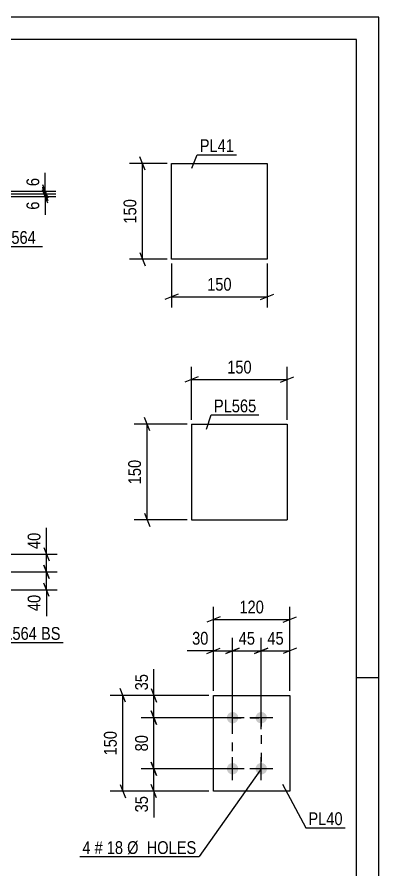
# Model space of a CAD drawing. Header units: millimetres. Extents: x 0 to 420, y 0 to 297.
# Drawn here: x 338.9 to 420, y 106 to 297 of the extents above; entities that cross this region are included whole.
import ezdxf

# ---------------------------------------------------------------- set-up
doc = ezdxf.new("R2010")
doc.units = ezdxf.units.MM
doc.linetypes.add('DXK_LINE_DOT2', pattern=[3.9198, 1.9599, -1.9599])
doc.styles.add('Arial Narrow', font='ARIALN.TTF', dxfattribs={"height": 0.2})

# ---------------------------------------------------------------- blocks, each defined once
blk = doc.blocks.new('Unknown-581589653-1129')
at = {"color": 5, "linetype": 'Continuous'}
for p, q in [((420, 297), (0, 297)), ((420, 0), (420, 297)), ((415, 292), (5, 292)), ((415, 5), (415, 292)), ((420, 149), (415, 149))]:
    blk.add_line(p, q, dxfattribs=at)
blk = doc.blocks.new('Part-581589653-5539 - 5538')
at = {"color": 2, "linetype": 'Continuous'}
for p, q in [((378.02, 205.83), (378.02, 184.4)), ((378.02, 205.83), (399.45, 205.83)), ((399.45, 205.83), (399.45, 184.4)), ((378.02, 184.4), (399.45, 184.4))]:
    blk.add_line(p, q, dxfattribs=at)
blk = doc.blocks.new('Bolt-581589653-5506 - 5501')
at = {"linetype": 'Continuous'}
for points in [[(387.19, 138.82, -1), (387.19, 141.39, -1)], [(393.62, 138.82, -1), (393.62, 141.39, -1)], [(387.19, 127.39, -1), (387.19, 129.96, -1)], [(393.62, 127.39, -1), (393.62, 129.96, -1)]]:
    blk.add_hatch(color=1, dxfattribs=at).paths.add_polyline_path(points)
at = {"color": 1, "linetype": 'Continuous'}
for p, q in [((387.19, 137.53), (387.19, 142.68)), ((393.62, 137.53), (393.62, 142.68)), ((389.76, 140.11), (384.62, 140.11)), ((396.19, 140.11), (391.05, 140.11)), ((387.19, 126.11), (387.19, 131.25)), ((393.62, 126.11), (393.62, 131.25)), ((389.76, 128.68), (384.62, 128.68)), ((396.19, 128.68), (391.05, 128.68))]:
    blk.add_line(p, q, dxfattribs=at)
blk = doc.blocks.new('Part-581589653-5505 - 5501')
at = {"color": 2, "linetype": 'Continuous'}
for p, q in [((382.9, 123.68), (382.9, 145.11)), ((382.9, 145.11), (400.05, 145.11)), ((400.05, 145.11), (400.05, 123.68)), ((400.05, 123.68), (382.9, 123.68))]:
    blk.add_line(p, q, dxfattribs=at)
blk = doc.blocks.new('Part-581589653-5514 - 5513')
at = {"color": 2, "linetype": 'Continuous'}
for p, q in [((373.53, 264.21), (394.96, 264.21)), ((373.53, 242.78), (373.53, 264.21)), ((394.96, 264.21), (394.96, 242.78)), ((394.96, 242.78), (373.53, 242.78))]:
    blk.add_line(p, q, dxfattribs=at)
blk = doc.blocks.new('Rectangle-581589653-6711 - 5501')
at = {"color": 1, "linetype": 'DXK_LINE_DOT2'}
blk.add_lwpolyline([(387.19, 140.11), (393.62, 140.11), (393.62, 128.68), (387.19, 128.68), (387.19, 140.11)], close=True, dxfattribs=at)
blk = doc.blocks.new('StraightDimension-581589653-6994 - 1601')
at = {"color": 7, "linetype": 'Continuous'}
for p, q in [((344.89, 178.25), (346.09, 175.25)), ((332.58, 176.75), (347.89, 176.75)), ((345.49, 172.75), (345.49, 176.75)), ((346.09, 171.25), (344.89, 174.25)), ((322.58, 172.75), (347.89, 172.75))]:
    blk.add_line(p, q, dxfattribs=at)
at = {"color": 0}
blk.add_wipeout([(344.74, 182.13), (340.54, 182.13), (340.54, 177.27), (344.74, 177.27)], dxfattribs=at)
at = {"color": 7, "linetype": 'Continuous'}
blk.add_line((345.49, 176.75), (345.49, 182.66), dxfattribs=at)
blk.add_line((345.49, 176.75), (345.49, 182.66), dxfattribs=at)
at = {"color": 3, "style": 'Arial Narrow'}
blk.add_text('40', height=2.863, rotation=90.0002, dxfattribs=at).set_placement((344.14, 177.87))
blk = doc.blocks.new('StraightDimension-581589653-6995 - 1601')
at = {"color": 7, "linetype": 'Continuous'}
for p, q in [((344.89, 174.25), (346.09, 171.25)), ((322.58, 172.75), (347.89, 172.75)), ((345.49, 168.75), (345.49, 172.75)), ((346.09, 167.25), (344.89, 170.25)), ((332.58, 168.75), (347.89, 168.75))]:
    blk.add_line(p, q, dxfattribs=at)
at = {"color": 0}
blk.add_wipeout([(344.74, 168.22), (340.54, 168.22), (340.54, 163.37), (344.74, 163.37)], dxfattribs=at)
at = {"color": 7, "linetype": 'Continuous'}
blk.add_line((345.49, 168.75), (345.49, 162.84), dxfattribs=at)
blk.add_line((345.49, 168.75), (345.49, 162.84), dxfattribs=at)
at = {"color": 3, "style": 'Arial Narrow'}
blk.add_text('40', height=2.863, rotation=90.0002, dxfattribs=at).set_placement((344.14, 163.97))
blk = doc.blocks.new('StraightDimension-581589653-6230 - 1366')
at = {"color": 7, "linetype": 'Continuous'}
for p, q in [((336.22, 258.02), (347.62, 258.02)), ((344.62, 259.52), (345.82, 256.52)), ((345.82, 255.92), (344.62, 258.92)), ((345.22, 257.42), (345.22, 258.02)), ((323.22, 257.42), (347.62, 257.42))]:
    blk.add_line(p, q, dxfattribs=at)
at = {"color": 0}
blk.add_wipeout([(344.47, 261.57), (340.27, 261.57), (340.27, 258.54), (344.47, 258.54)], dxfattribs=at)
at = {"color": 7, "linetype": 'Continuous'}
blk.add_line((345.22, 258.02), (345.22, 262.1), dxfattribs=at)
blk.add_line((345.22, 258.02), (345.22, 262.1), dxfattribs=at)
at = {"color": 3, "style": 'Arial Narrow'}
blk.add_text('6', height=2.86, rotation=90.0002, dxfattribs=at).set_placement((343.87, 259.14))
blk = doc.blocks.new('StraightDimension-581589653-6231 - 1366')
at = {"color": 7, "linetype": 'Continuous'}
for p, q in [((344.62, 258.92), (345.82, 255.92)), ((345.82, 255.32), (344.62, 258.32)), ((323.22, 257.42), (347.62, 257.42)), ((336.22, 256.82), (347.62, 256.82)), ((345.22, 256.82), (345.22, 257.42))]:
    blk.add_line(p, q, dxfattribs=at)
at = {"color": 0}
blk.add_wipeout([(344.47, 256.29), (340.27, 256.29), (340.27, 253.26), (344.47, 253.26)], dxfattribs=at)
at = {"color": 7, "linetype": 'Continuous'}
blk.add_line((345.22, 256.82), (345.22, 252.74), dxfattribs=at)
blk.add_line((345.22, 256.82), (345.22, 252.74), dxfattribs=at)
at = {"color": 3, "style": 'Arial Narrow'}
blk.add_text('6', height=2.86, rotation=90.0002, dxfattribs=at).set_placement((343.87, 253.86))
blk = doc.blocks.new('StraightDimension-581589653-5669 - 5538')
at = {"color": 7, "linetype": 'Continuous'}
for p, q in [((378.02, 206.83), (378.02, 218.68)), ((399.45, 206.83), (399.45, 218.68)), ((379.52, 216.43), (376.52, 215.23)), ((378.02, 215.83), (399.45, 215.83)), ((397.95, 215.23), (400.95, 216.43))]:
    blk.add_line(p, q, dxfattribs=at)
at = {"color": 0}
blk.add_wipeout([(392.08, 216.58), (392.08, 220.78), (385.39, 220.78), (385.39, 216.58)], dxfattribs=at)
at = {"color": 3, "style": 'Arial Narrow'}
blk.add_text('150', height=2.863, dxfattribs=at).set_placement((385.99, 217.18))
blk = doc.blocks.new('StraightDimension-581589653-5673 - 5538')
at = {"color": 7, "linetype": 'Continuous'}
for p, q in [((368.62, 204.33), (367.42, 207.33)), ((377.02, 205.83), (365.17, 205.83)), ((368.02, 184.4), (368.02, 205.83)), ((367.42, 185.9), (368.62, 182.9)), ((377.02, 184.4), (365.17, 184.4))]:
    blk.add_line(p, q, dxfattribs=at)
at = {"color": 0}
blk.add_wipeout([(367.27, 198.45), (363.07, 198.45), (363.07, 191.77), (367.27, 191.77)], dxfattribs=at)
at = {"color": 3, "style": 'Arial Narrow'}
blk.add_text('150', height=2.863, rotation=90.0002, dxfattribs=at).set_placement((366.67, 192.37))
blk = doc.blocks.new('StraightDimension-581589653-5554 - 5501')
at = {"color": 7, "linetype": 'Continuous'}
for p, q in [((368.98, 141.61), (370.18, 138.61)), ((386.19, 140.11), (366.73, 140.11)), ((369.58, 128.68), (369.58, 140.11)), ((370.18, 127.18), (368.98, 130.18)), ((386.19, 128.68), (366.73, 128.68))]:
    blk.add_line(p, q, dxfattribs=at)
at = {"color": 0}
blk.add_wipeout([(368.83, 136.82), (364.63, 136.82), (364.63, 131.96), (368.83, 131.96)], dxfattribs=at)
at = {"color": 3, "style": 'Arial Narrow'}
blk.add_text('80', height=2.863, rotation=90.0002, dxfattribs=at).set_placement((368.23, 132.56))
blk = doc.blocks.new('StraightDimension-581589653-5570 - 5501')
at = {"color": 7, "linetype": 'Continuous'}
for p, q in [((387.19, 141.11), (387.19, 157.96)), ((393.62, 141.11), (393.62, 157.96)), ((385.69, 154.51), (388.69, 155.71)), ((387.19, 155.11), (393.62, 155.11)), ((395.12, 155.71), (392.12, 154.51))]:
    blk.add_line(p, q, dxfattribs=at)
at = {"color": 0}
blk.add_wipeout([(392.83, 155.86), (392.83, 160.06), (387.97, 160.06), (387.97, 155.86)], dxfattribs=at)
at = {"color": 3, "style": 'Arial Narrow'}
blk.add_text('45', height=2.863, dxfattribs=at).set_placement((388.57, 156.46))
blk = doc.blocks.new('StraightDimension-581589653-5553 - 5501')
at = {"color": 7, "linetype": 'Continuous'}
for p, q in [((368.98, 146.61), (370.18, 143.61)), ((381.9, 145.11), (366.73, 145.11)), ((369.58, 140.11), (369.58, 145.11)), ((370.18, 138.61), (368.98, 141.61)), ((386.19, 140.11), (366.73, 140.11))]:
    blk.add_line(p, q, dxfattribs=at)
at = {"color": 0}
blk.add_wipeout([(368.83, 150.49), (364.63, 150.49), (364.63, 145.63), (368.83, 145.63)], dxfattribs=at)
at = {"color": 7, "linetype": 'Continuous'}
blk.add_line((369.58, 145.11), (369.58, 151.01), dxfattribs=at)
blk.add_line((369.58, 145.11), (369.58, 151.01), dxfattribs=at)
at = {"color": 3, "style": 'Arial Narrow'}
blk.add_text('35', height=2.863, rotation=90.0002, dxfattribs=at).set_placement((368.23, 146.23))
blk = doc.blocks.new('StraightDimension-581589653-5569 - 5501')
at = {"color": 7, "linetype": 'Continuous'}
for p, q in [((393.62, 141.11), (393.62, 157.96)), ((400.05, 146.11), (400.05, 157.96)), ((392.12, 154.51), (395.12, 155.71)), ((393.62, 155.11), (400.05, 155.11)), ((401.55, 155.71), (398.55, 154.51))]:
    blk.add_line(p, q, dxfattribs=at)
at = {"color": 0}
blk.add_wipeout([(399.26, 155.86), (399.26, 160.06), (394.4, 160.06), (394.4, 155.86)], dxfattribs=at)
at = {"color": 3, "style": 'Arial Narrow'}
blk.add_text('45', height=2.863, dxfattribs=at).set_placement((395, 156.46))
blk = doc.blocks.new('StraightDimension-581589653-5555 - 5501')
at = {"color": 7, "linetype": 'Continuous'}
for p, q in [((368.98, 130.18), (370.18, 127.18)), ((386.19, 128.68), (366.73, 128.68)), ((369.58, 123.68), (369.58, 128.68)), ((370.18, 122.18), (368.98, 125.18)), ((381.9, 123.68), (366.73, 123.68))]:
    blk.add_line(p, q, dxfattribs=at)
at = {"color": 0}
blk.add_wipeout([(368.83, 123.15), (364.63, 123.15), (364.63, 118.3), (368.83, 118.3)], dxfattribs=at)
at = {"color": 7, "linetype": 'Continuous'}
blk.add_line((369.58, 123.68), (369.58, 117.77), dxfattribs=at)
blk.add_line((369.58, 123.68), (369.58, 117.77), dxfattribs=at)
at = {"color": 3, "style": 'Arial Narrow'}
blk.add_text('35', height=2.863, rotation=90.0002, dxfattribs=at).set_placement((368.23, 118.9))
blk = doc.blocks.new('StraightDimension-581589653-5565 - 5501')
at = {"color": 7, "linetype": 'Continuous'}
for p, q in [((363.18, 143.61), (361.98, 146.61)), ((381.9, 145.11), (359.73, 145.11)), ((362.58, 123.68), (362.58, 145.11)), ((361.98, 125.18), (363.18, 122.18)), ((381.9, 123.68), (359.73, 123.68))]:
    blk.add_line(p, q, dxfattribs=at)
at = {"color": 0}
blk.add_wipeout([(361.83, 137.73), (357.63, 137.73), (357.63, 131.05), (361.83, 131.05)], dxfattribs=at)
at = {"color": 3, "style": 'Arial Narrow'}
blk.add_text('150', height=2.863, rotation=90.0002, dxfattribs=at).set_placement((361.23, 131.65))
blk = doc.blocks.new('StraightDimension-581589653-5571 - 5501')
at = {"color": 7, "linetype": 'Continuous'}
for p, q in [((382.9, 146.11), (382.9, 157.96)), ((387.19, 141.11), (387.19, 157.96)), ((381.4, 154.51), (384.4, 155.71)), ((382.9, 155.11), (387.19, 155.11)), ((388.69, 155.71), (385.69, 154.51))]:
    blk.add_line(p, q, dxfattribs=at)
at = {"color": 0}
blk.add_wipeout([(382.38, 155.86), (382.38, 160.06), (377.52, 160.06), (377.52, 155.86)], dxfattribs=at)
at = {"color": 7, "linetype": 'Continuous'}
blk.add_line((382.9, 155.11), (377, 155.11), dxfattribs=at)
blk.add_line((382.9, 155.11), (377, 155.11), dxfattribs=at)
at = {"color": 3, "style": 'Arial Narrow'}
blk.add_text('30', height=2.863, dxfattribs=at).set_placement((378.12, 156.46))
blk = doc.blocks.new('StraightDimension-581589653-5581 - 5501')
at = {"color": 7, "linetype": 'Continuous'}
for p, q in [((382.9, 146.11), (382.9, 164.96)), ((400.05, 146.11), (400.05, 164.96)), ((384.4, 162.71), (381.4, 161.51)), ((398.55, 161.51), (401.55, 162.71)), ((382.9, 162.11), (400.05, 162.11))]:
    blk.add_line(p, q, dxfattribs=at)
at = {"color": 0}
blk.add_wipeout([(394.82, 162.86), (394.82, 167.06), (388.13, 167.06), (388.13, 162.86)], dxfattribs=at)
at = {"color": 3, "style": 'Arial Narrow'}
blk.add_text('120', height=2.863, dxfattribs=at).set_placement((388.73, 163.46))
blk = doc.blocks.new('StraightDimension-581589653-5589 - 5513')
at = {"color": 7, "linetype": 'Continuous'}
for p, q in [((367.58, 262.71), (366.38, 265.71)), ((372.53, 264.21), (364.13, 264.21)), ((366.98, 242.78), (366.98, 264.21)), ((372.53, 242.78), (364.13, 242.78)), ((366.38, 244.28), (367.58, 241.28))]:
    blk.add_line(p, q, dxfattribs=at)
at = {"color": 0}
blk.add_wipeout([(366.23, 256.84), (362.03, 256.84), (362.03, 250.15), (366.23, 250.15)], dxfattribs=at)
at = {"color": 3, "style": 'Arial Narrow'}
blk.add_text('150', height=2.863, rotation=90.0002, dxfattribs=at).set_placement((365.63, 250.75))
blk = doc.blocks.new('StraightDimension-581589653-5585 - 5513')
at = {"color": 7, "linetype": 'Continuous'}
for p, q in [((373.53, 241.78), (373.53, 231.98)), ((394.96, 241.78), (394.96, 231.98)), ((375.03, 234.98), (372.03, 233.78)), ((393.46, 233.78), (396.46, 234.98)), ((373.53, 234.38), (394.96, 234.38))]:
    blk.add_line(p, q, dxfattribs=at)
at = {"color": 0}
blk.add_wipeout([(387.59, 235.13), (387.59, 239.33), (380.9, 239.33), (380.9, 235.13)], dxfattribs=at)
at = {"color": 3, "style": 'Arial Narrow'}
blk.add_text('150', height=2.863, dxfattribs=at).set_placement((381.5, 235.73))
blk = doc.blocks.new('MarkSet-581589653-6663 - 1601')
at = {"color": 0}
blk.add_wipeout([(343.36, 157.55), (343.36, 160.55), (333.85, 160.55), (333.85, 157.55)], dxfattribs=at)
blk.add_wipeout([(343.36, 157.55), (343.36, 160.55), (333.85, 160.55), (333.85, 157.55)], dxfattribs=at)
at = {"color": 30, "linetype": 'Continuous'}
blk.add_line((329.86, 166.2), (333.25, 156.95), dxfattribs=at)
at = {"color": 3, "style": 'Arial Narrow'}
blk.add_text('PL564', height=2.863, dxfattribs=at).set_placement((333.85, 157.55))
at = {"color": 0}
blk.add_wipeout([(348.64, 157.55), (348.64, 160.55), (344.26, 160.55), (344.26, 157.55)], dxfattribs=at)
blk.add_wipeout([(348.64, 157.55), (348.64, 160.55), (344.26, 160.55), (344.26, 157.55)], dxfattribs=at)
at = {"color": 30, "linetype": 'Continuous'}
blk.add_line((333.25, 156.95), (349.24, 156.95), dxfattribs=at)
at = {"color": 3, "style": 'Arial Narrow'}
blk.add_text('BS', height=2.863, dxfattribs=at).set_placement((344.26, 157.55))
blk = doc.blocks.new('MarkSet-581589653-6628 - 1366')
at = {"color": 0}
blk.add_wipeout([(332.71, 246.22), (332.71, 249.22), (329.24, 249.22), (329.24, 246.22)], dxfattribs=at)
blk.add_wipeout([(332.71, 246.22), (332.71, 249.22), (329.24, 249.22), (329.24, 246.22)], dxfattribs=at)
at = {"color": 30, "linetype": 'Continuous'}
blk.add_line((325.65, 256.59), (328.64, 245.62), dxfattribs=at)
at = {"color": 0}
blk.add_wipeout([(343.12, 246.22), (343.12, 249.22), (333.61, 249.22), (333.61, 246.22)], dxfattribs=at)
blk.add_wipeout([(343.12, 246.22), (343.12, 249.22), (333.61, 249.22), (333.61, 246.22)], dxfattribs=at)
at = {"color": 30, "linetype": 'Continuous'}
blk.add_line((328.64, 245.62), (344.62, 245.62), dxfattribs=at)
at = {"color": 3, "style": 'Arial Narrow'}
for s, p in [('2x', (329.24, 246.22)), ('PL564', (333.61, 246.22))]:
    blk.add_text(s, height=2.863, dxfattribs=at).set_placement(p)
blk = doc.blocks.new('Mark-581589653-5720 - 5538')
at = {"color": 0}
blk.add_wipeout([(392.51, 208.49), (392.51, 211.49), (383.01, 211.49), (383.01, 208.49)], dxfattribs=at)
blk.add_wipeout([(392.51, 208.49), (392.51, 211.49), (383.01, 211.49), (383.01, 208.49)], dxfattribs=at)
at = {"color": 30, "linetype": 'Continuous'}
for p, q in [((381.32, 204.75), (382.41, 207.89)), ((382.41, 207.89), (393.11, 207.89))]:
    blk.add_line(p, q, dxfattribs=at)
at = {"color": 3, "style": 'Arial Narrow'}
blk.add_text('PL565', height=2.863, dxfattribs=at).set_placement((383.01, 208.49))
blk = doc.blocks.new('Mark-581589653-5704 - 5501')
at = {"color": 0}
blk.add_wipeout([(411.85, 116.06), (411.85, 119.06), (404.18, 119.06), (404.18, 116.06)], dxfattribs=at)
blk.add_wipeout([(411.85, 116.06), (411.85, 119.06), (404.18, 119.06), (404.18, 116.06)], dxfattribs=at)
at = {"color": 30, "linetype": 'Continuous'}
for p, q in [((398.38, 125.19), (403.58, 115.46)), ((403.58, 115.46), (412.45, 115.46))]:
    blk.add_line(p, q, dxfattribs=at)
at = {"color": 3, "style": 'Arial Narrow'}
blk.add_text('PL40', height=2.863, dxfattribs=at).set_placement((404.18, 116.06))
blk = doc.blocks.new('Mark-581589653-5707 - 5501')
at = {"color": 0}
blk.add_wipeout([(355.37, 109.59), (355.37, 112.59), (353.54, 112.59), (353.54, 109.59)], dxfattribs=at)
blk.add_wipeout([(355.37, 109.59), (355.37, 112.59), (353.54, 112.59), (353.54, 109.59)], dxfattribs=at)
at = {"color": 3, "style": 'Arial Narrow'}
blk.add_text('4', height=2.86, dxfattribs=at).set_placement((353.54, 109.59))
at = {"color": 0}
blk.add_wipeout([(358.1, 109.59), (358.1, 112.59), (356.27, 112.59), (356.27, 109.59)], dxfattribs=at)
blk.add_wipeout([(358.1, 109.59), (358.1, 112.59), (356.27, 112.59), (356.27, 109.59)], dxfattribs=at)
blk.add_wipeout([(362.66, 109.59), (362.66, 112.59), (359, 112.59), (359, 109.59)], dxfattribs=at)
blk.add_wipeout([(362.66, 109.59), (362.66, 112.59), (359, 112.59), (359, 109.59)], dxfattribs=at)
at = {"color": 3, "style": 'Arial Narrow'}
for s, height, p in [('#', 2.86, (356.27, 109.59)), ('18', 2.863, (359, 109.59))]:
    blk.add_text(s, height=height, dxfattribs=at).set_placement(p)
at = {"color": 0}
blk.add_wipeout([(379.08, 109.59), (379.08, 112.59), (363.56, 112.59), (363.56, 109.59)], dxfattribs=at)
blk.add_wipeout([(379.08, 109.59), (379.08, 112.59), (363.56, 112.59), (363.56, 109.59)], dxfattribs=at)
at = {"color": 7, "linetype": 'Continuous'}
for p in [(393.47, 128.4), (352.94, 108.99)]:
    blk.add_line(p, (379.68, 108.99), dxfattribs=at)
at = {"color": 3, "style": 'Arial Narrow'}
blk.add_text('Ø  HOLES', height=2.863, dxfattribs=at).set_placement((363.56, 109.59))
blk = doc.blocks.new('Mark-581589653-5708 - 5513')
at = {"color": 0}
blk.add_wipeout([(387.51, 266.77), (387.51, 269.77), (379.84, 269.77), (379.84, 266.77)], dxfattribs=at)
blk.add_wipeout([(387.51, 266.77), (387.51, 269.77), (379.84, 269.77), (379.84, 266.77)], dxfattribs=at)
at = {"color": 30, "linetype": 'Continuous'}
for p, q in [((378.08, 263.14), (379.24, 266.17)), ((379.24, 266.17), (388.11, 266.17))]:
    blk.add_line(p, q, dxfattribs=at)
at = {"color": 3, "style": 'Arial Narrow'}
blk.add_text('PL41', height=2.863, dxfattribs=at).set_placement((379.84, 266.77))

msp = doc.modelspace()

# ---------------------------------------------------------------- block references
for name in ['Unknown-581589653-1129', 'Part-581589653-5514 - 5513', 'Part-581589653-5539 - 5538', 'Part-581589653-5505 - 5501', 'Bolt-581589653-5506 - 5501', 'Rectangle-581589653-6711 - 5501']:
    msp.add_blockref(name, (0, 0))

# ---------------------------------------------------------------- next in the draw order: block references
for name in ['Mark-581589653-5708 - 5513', 'StraightDimension-581589653-5589 - 5513', 'StraightDimension-581589653-6230 - 1366', 'StraightDimension-581589653-5669 - 5538', 'StraightDimension-581589653-6994 - 1601', 'StraightDimension-581589653-5554 - 5501', 'Mark-581589653-5704 - 5501']:
    msp.add_blockref(name, (0, 0))

# ---------------------------------------------------------------- next in the draw order: block references
for name in ['StraightDimension-581589653-6231 - 1366', 'StraightDimension-581589653-5585 - 5513', 'Mark-581589653-5720 - 5538', 'StraightDimension-581589653-5673 - 5538', 'StraightDimension-581589653-6995 - 1601', 'StraightDimension-581589653-5570 - 5501', 'StraightDimension-581589653-5555 - 5501']:
    msp.add_blockref(name, (0, 0))

# ---------------------------------------------------------------- next in the draw order: block references
for name in ['MarkSet-581589653-6628 - 1366', 'MarkSet-581589653-6663 - 1601', 'StraightDimension-581589653-5569 - 5501', 'StraightDimension-581589653-5553 - 5501']:
    msp.add_blockref(name, (0, 0))

# ---------------------------------------------------------------- next in the draw order: block references
msp.add_blockref('StraightDimension-581589653-5565 - 5501', (0, 0))

# ---------------------------------------------------------------- next in the draw order: block references
for name in ['StraightDimension-581589653-5571 - 5501', 'Mark-581589653-5707 - 5501']:
    msp.add_blockref(name, (0, 0))

# ---------------------------------------------------------------- next in the draw order: block references
msp.add_blockref('StraightDimension-581589653-5581 - 5501', (0, 0))

doc.saveas('drawing.dxf')
